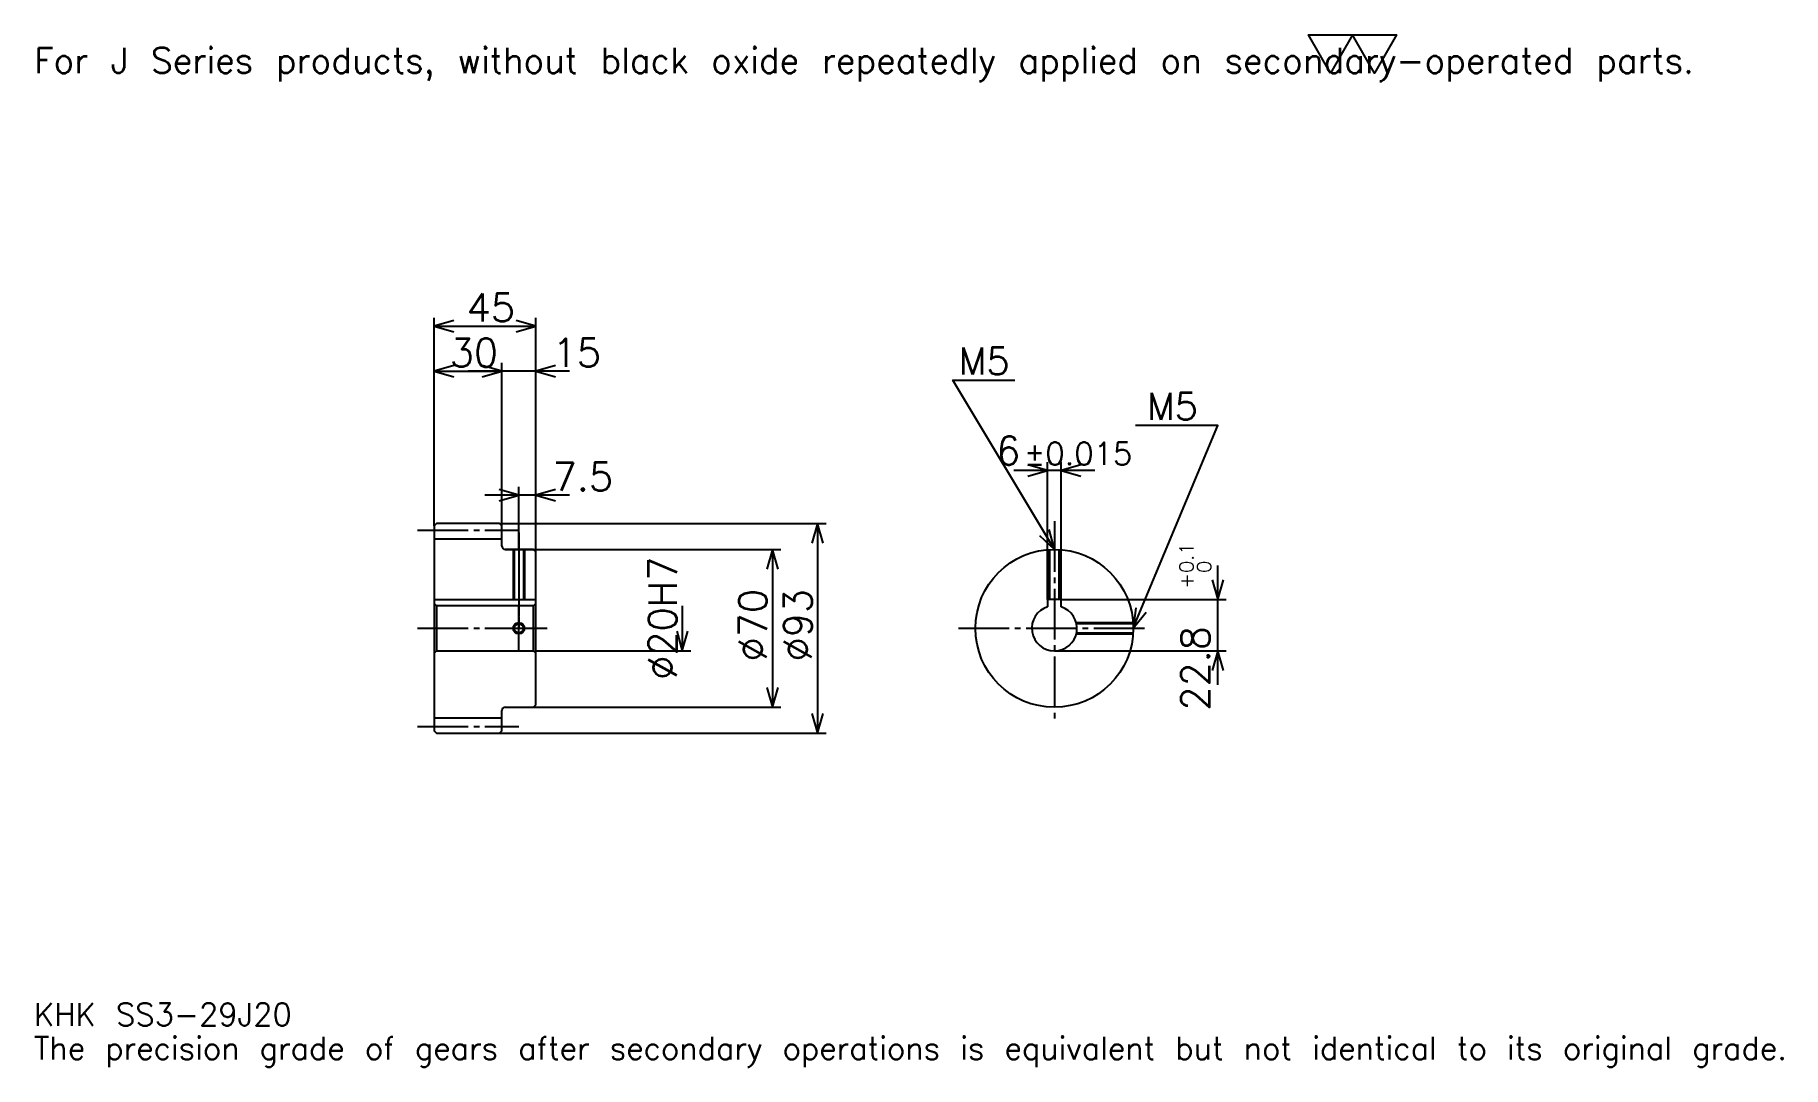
# Model space of a CAD drawing. Extents: x 25 to 801, y 9 to 467.
import ezdxf

# ---------------------------------------------------------------- set-up
doc = ezdxf.new("R2010")
doc.units = 0
doc.linetypes.add('DASHDOT', pattern=[30, 22.5, -2.5, 2.5, -2.5])
doc.layers.get('0').update_dxf_attribs({"linetype": 'CONTINUOUS'})
doc.layers.add('DASHDOT', color=6, linetype='DASHDOT')
doc.styles.add('KANJI', font='TXT', dxfattribs={"bigfont": 'BIGFONT'})

msp = doc.modelspace()

# ---------------------------------------------------------------- linework, layer by layer
at = {"color": 5}
for p, q in [((202.5, 250.25), (202.5, 341.5)), ((247.5, 250.25), (247.5, 341.5)), ((202.5, 337.75), (247.5, 337.75)), ((232.5, 250.25), (232.5, 321.5)), ((202.5, 317.75), (232.5, 317.75)), ((262.5, 317.75), (217.5, 317.75)), ((495.5, 273.75), (459.5, 273.75)), ((474.5, 216.550003), (474.5, 277.5)), ((480.5, 216.550003), (480.5, 277.5)), ((240, 250.25), (240, 266.5)), ((262.5, 262.75), (225, 262.75)), ((202.5, 249.25), (202.5, 250.25)), ((231.5, 250.25), (247.5, 250.25)), ((232.5, 249.25), (232.5, 250.25)), ((240, 238.75), (240, 250.25)), ((240, 238.75), (240, 250.25)), ((247.5, 250.25), (376.25, 250.25)), ((247.5, 237.75), (247.5, 250.25)), ((372.5, 250.25), (372.5, 157.25)), ((234, 238.75), (247.5, 238.75)), ((247.5, 238.75), (356.25, 238.75)), ((352.5, 238.75), (352.5, 168.75)), ((550, 178.75), (550, 231.550003)), ((312.5, 213.75), (312.5, 193.75)), ((480.5, 216.550003), (553.75, 216.550003)), ((247.5, 193.75), (316.25, 193.75)), ((477.5, 193.75), (553.75, 193.75)), ((234, 168.75), (247.5, 168.75)), ((247.5, 168.75), (356.25, 168.75)), ((231.5, 157.25), (247.5, 157.25)), ((247.5, 157.25), (376.25, 157.25))]:
    msp.add_line(p, q, dxfattribs=at)
at = {"color": 4}
for p, q in [((202.5, 243.5), (232.5, 243.5)), ((202.5, 216.550003), (247.5, 216.550003)), ((203.5, 213.75), (203.5, 193.75)), ((246.5, 213.75), (247.5, 214.75)), ((246.5, 193.75), (247.5, 192.75)), ((202.5, 164), (232.5, 164))]:
    msp.add_line(p, q, dxfattribs=at)
at = {"color": 7}
msp.add_lwpolyline([(600, 450), (590.25, 466.899994), (629.25, 466.899994), (619.5, 450), (609.75, 466.899994), (600, 450)], dxfattribs=at)
at = {"color": 5}
for points in [[(211.25, 340.25), (202.5, 337.75), (211.25, 335.25)], [(238.75, 335.25), (247.5, 337.75), (238.75, 340.25)], [(211.25, 320.25), (202.5, 317.75), (211.25, 315.25)], [(223.75, 315.25), (232.5, 317.75), (223.75, 320.25)], [(223.75, 315.25), (232.5, 317.75), (223.75, 320.25)], [(256.25, 320.25), (247.5, 317.75), (256.25, 315.25)], [(477.5, 238.75), (432.5, 313.75), (460, 313.75)], [(512.5, 203.75), (550, 293.75), (513.5, 293.75)], [(465.75, 271.25), (474.5, 273.75), (465.75, 276.25)], [(489.25, 276.25), (480.5, 273.75), (489.25, 271.25)], [(231.25, 260.25), (240, 262.75), (231.25, 265.25)], [(256.25, 265.25), (247.5, 262.75), (256.25, 260.25)], [(375, 241.5), (372.5, 250.25), (370, 241.5)], [(470.854431, 244.966827), (477.5, 238.75), (475.141907, 247.539307)], [(355, 230), (352.5, 238.75), (350, 230)], [(547.5, 225.300003), (550, 216.550003), (552.5, 225.300003)], [(513.557678, 212.788467), (512.5, 203.75), (518.173096, 210.865387)], [(310, 202.5), (312.5, 193.75), (315, 202.5)], [(552.5, 185), (550, 193.75), (547.5, 185)], [(350, 177.5), (352.5, 168.75), (355, 177.5)], [(370, 166), (372.5, 157.25), (375, 166)]]:
    msp.add_lwpolyline(points, dxfattribs=at)
at = {"color": 4}
for points in [[(232.5, 240.25), (232.5, 249.25), (231.5, 250.25), (203.5, 250.25), (202.5, 249.25), (202.5, 192.75)], [(234, 168.75), (246.5, 168.75), (247.5, 169.75), (247.5, 237.75), (246.5, 238.75), (234, 238.75)], [(237.5, 238.75), (237.5, 216.550003)], [(237.934998, 238.75), (237.934998, 216.550003)], [(242.065002, 238.75), (242.065002, 216.550003)], [(242.5, 238.75), (242.5, 216.550003)], [(475, 216.550003), (475, 238.660599)], [(475.434998, 216.550003), (475.434998, 238.689026)], [(479.565002, 216.550003), (479.565002, 238.689026)], [(480, 216.550003), (480, 238.660599)], [(202.5, 192.75), (203.5, 193.75), (246.5, 193.75), (246.5, 213.75), (203.5, 213.75), (202.5, 214.75)], [(480.5, 213.289398), (480.5, 216.550003), (474.5, 216.550003), (474.5, 213.289398)], [(487.182465, 206.25), (512.410583, 206.25)], [(487.284454, 205.815002), (512.439026, 205.815002)], [(487.284454, 201.684998), (512.439026, 201.684998)], [(487.182465, 201.25), (512.410583, 201.25)], [(202.5, 192.75), (202.5, 158.25), (203.5, 157.25), (231.5, 157.25), (232.5, 158.25), (232.5, 167.25)]]:
    msp.add_lwpolyline(points, dxfattribs=at)
for centre, radius in [((477.5, 203.75), 35), ((240, 203.75), 2.065)]:
    msp.add_circle(centre, radius, dxfattribs=at)
at = {"color": 7}
msp.add_circle((240, 203.75), 2.5, dxfattribs=at)
at = {"color": 4}
for centre, radius, start, end in [((234, 240.25), 1.5, 180, 270), ((477.5, 203.75), 10, 107.457602748, 72.542397252), ((234, 167.25), 1.5, 90, 180)]:
    msp.add_arc(centre, radius, start, end, dxfattribs=at)
at = {"layer": 'DASHDOT', "color": 7}
for p, q in [((477.5, 251.25), (477.5, 161.25)), ((195, 247.25), (240, 247.25)), ((240, 238.75), (240, 203.75)), ((195, 203.75), (255, 203.75)), ((435, 203.75), (520, 203.75)), ((195, 160.25), (240, 160.25))]:
    msp.add_line(p, q, dxfattribs=at)
for points in [[(240, 246.25), (240, 209.050003)], [(240, 193.75), (240, 213.75)], [(230, 203.75), (250, 203.75)]]:
    msp.add_lwpolyline(points, dxfattribs=at)

# ---------------------------------------------------------------- texts
at = {"color": 7, "style": 'KANJI'}
for s, height, p in [('For J Series products, without black oxide repeatedly applied on secondary-operated parts.', 11.25, (25, 450)), ('45', 12.5, (216.875, 339.75)), ('30', 12.5, (209.375, 319.75)), ('15', 12.5, (255, 319.75)), ('M5', 12, (435, 316.25)), ('M5', 12, (518.5, 296.25)), ('6', 12.5, (451.69751, 276.25)), ('%%p0.015', 10, (464.070984, 276.25)), ('7.5', 12.5, (255, 264.75)), ('KHK SS3-29J20', 10, (25, 27.5)), ('The precision grade of gears after secondary operations is equivalent but not identical to its original grade.', 10, (25, 12.5))]:
    msp.add_text(s, height=height, dxfattribs=at).set_placement(p)
for s, height, p in [('%%c20H7', 12.5, (310, 180.9375)), ('0.1', 6.25, (539.25, 228.332977)), ('0', 6.25, (547, 228.332977)), ('+', 6.25, (539.25, 221.332977)), ('%%c70', 12.5, (350, 189.0625)), ('%%c93', 12.5, (370, 189.0625)), ('22.8', 12.5, (546.25, 167.228027))]:
    msp.add_text(s, height=height, rotation=90, dxfattribs=at).set_placement(p)

doc.saveas('drawing.dxf')
